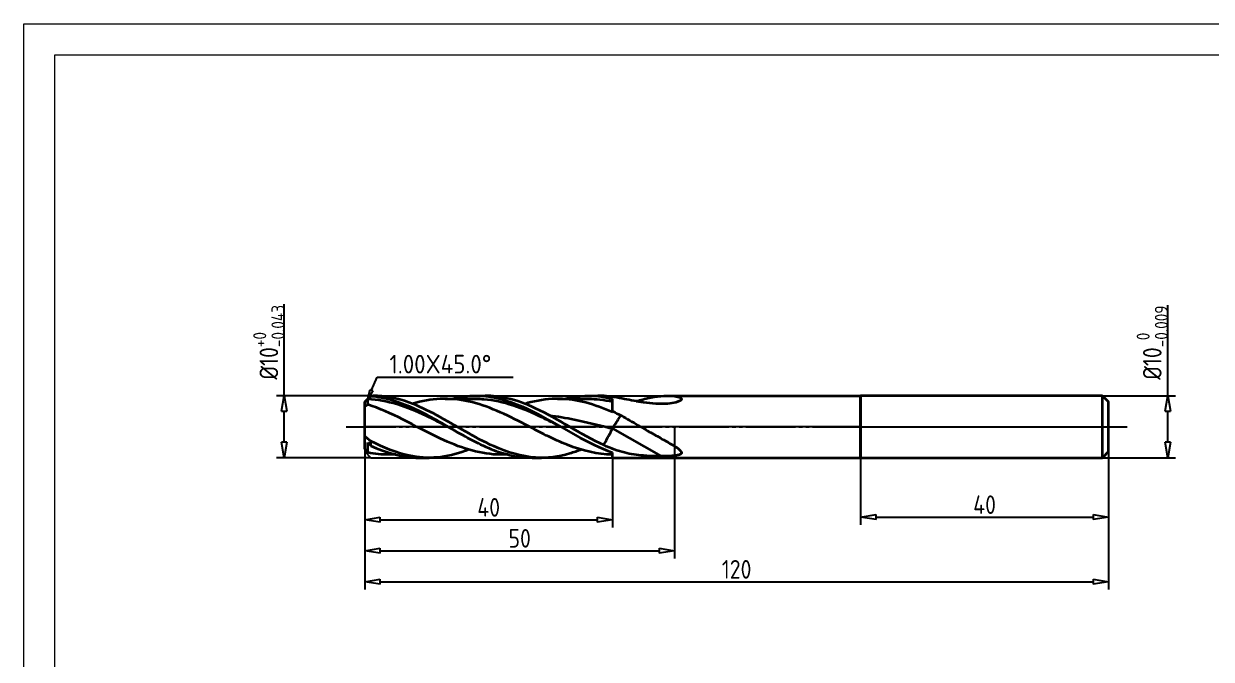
# Model space of a CAD drawing. Header units: millimetres. Extents: x 5371 to 5668, y 688 to 898.
# Drawn here: x 5375.6 to 5567.2, y 790.2 to 892.7 of the extents above; entities that cross this region are included whole.
import ezdxf
from ezdxf import colors
from ezdxf.entities.mleader import LeaderData, LeaderLine
from ezdxf.enums import TextEntityAlignment as Align
from ezdxf.math import Vec2, Vec3

# ---------------------------------------------------------------- set-up
doc = ezdxf.new("R2010")
doc.units = ezdxf.units.MM
doc.linetypes.add('JIS_09_08', pattern=[10.75, 8, -0.55, 0.55, -0.55, 0.55, -0.55])
for name, color, linetype in [('中心线', 2, 'JIS_09_08'), ('图框', 7, 'Continuous'), ('尺寸线', 3, 'Continuous'), ('标注', 3, 'Continuous')]:
    doc.layers.add(name, color=color, linetype=linetype)
doc.layers.add('轮廓', color=4, linetype='Continuous', lineweight=35)
doc.styles.add('ZQisocp', font='geniso.shx', dxfattribs={"height": 3})
doc.styles.add('工程字', font='gbenor.shx', dxfattribs={"bigfont": 'gbcbig.shx'})
doc.styles.add('样式 1', font='simsunb.ttf')
doc.dimstyles.new('ZQH', dxfattribs={"dimtxt": 3, "dimasz": 2.5, "dimexe": 1.25, "dimexo": 0, "dimgap": 0.5, "dimtad": 1, "dimdec": 3, "dimdsep": 46, "dimtxsty": '工程字', "dimblk": 'CLOSEDBLANK', "dimcen": -0.8, "dimclrd": 3, "dimclre": 3, "dimclrt": 3, "dimadec": 1, "dimazin": 2, "dimtfac": 1, "dimtdec": 3, "dimtofl": 0, "dimtmove": 0, "dimatfit": 3, "dimldrblk": 'CLOSEDBLANK', "dimfxl": 1, "dimtolj": 1, "dimtzin": 0, "dimarcsym": 0})

# ---------------------------------------------------------------- blocks, each defined once
blk = doc.blocks.new('TYFrameXD')
at = {"layer": '图框', "lineweight": 9}
for p, q in [((5, 5), (5, 205)), ((5, 205), (292, 205)), ((10, 10), (10, 200)), ((10, 200), (287, 200))]:
    blk.add_line(p, q, dxfattribs=at)
at = {"layer": '图框', "style": '样式 1', "flags": 1}
for tag, height, p in [('被加工材料', 1.2, (258.35, 62.06)), ('工件类型', 1.2, (258.35, 58.88)), ('刀具材料', 1.2, (258.35, 55.95)), ('冷却', 1.2, (258.35, 52.93)), ('涂层', 1.2, (258.35, 49.72)), ('孔公差', 1.2, (258.35, 46.73)), ('通孔', 1.2, (258.35, 43.61)), ('设计', 1.73, (215.5, 38.5)), ('刀具名称', 1.73, (264.42, 38.5)), ('设计日期', 1.73, (215.5, 30)), ('刀具编号', 1.73, (264.42, 30)), ('客户名称', 1.73, (264.42, 23.5)), ('审核', 1.73, (215.5, 21.8)), ('客户编号', 1.73, (264.42, 20)), ('审核日期', 1.73, (215.5, 14)), ('图号', 1.73, (264.42, 14, 30))]:
    blk.add_attdef(tag, text='', height=height, dxfattribs=at).set_placement(p, align=Align.MIDDLE_CENTER)
blk = doc.blocks.new('_ClosedBlank')
at = {"color": 0, "linetype": 'ByBlock', "lineweight": -2}
for p, q in [((-1, 0.167), (0, 0)), ((-1, 0.167), (-1, -0.167)), ((0, 0), (-1, -0.167))]:
    blk.add_line(p, q, dxfattribs=at)
blk = doc.blocks.new('*D7')
at = {"layer": 'Defpoints', "color": 0, "transparency": 16777216}
for p in [(5549.6, 832.67), (5549.6, 822.67), (5560.16, 822.67)]:
    blk.add_point(p, dxfattribs=at)
at = {"layer": '尺寸线', "color": 3, "lineweight": -2, "transparency": 16777216}
for p, q in [((5560.16, 832.67), (5560.16, 847.29)), ((5549.6, 832.67), (5561.41, 832.67)), ((5560.16, 825.17), (5560.16, 830.17)), ((5549.6, 822.67), (5561.41, 822.67))]:
    blk.add_line(p, q, dxfattribs=at)
at = {"layer": '尺寸线', "color": 3, "lineweight": -2, "transparency": 16777216, "xscale": 2.5, "yscale": 2.5, "zscale": 2.5}
for p, rotation in [((5560.16, 832.67), 90), ((5560.16, 822.67), 270)]:
    blk.add_blockref('_ClosedBlank', p, dxfattribs=dict(at, rotation=rotation))
at = {"layer": '尺寸线', "color": 3, "transparency": 16777216, "insert": (5557.65, 841.23), "char_height": 3, "attachment_point": 5, "rotation": 90, "style": '工程字'}
blk.add_mtext('\\A1;%%C10{\\H0.7x;\\S 0^ -0.009;}', dxfattribs=at)
blk = doc.blocks.new('*D8')
at = {"layer": 'Defpoints', "color": 0, "transparency": 16777216}
for p in [(5510.6, 822.67), (5550.6, 823.67), (5550.6, 813.1)]:
    blk.add_point(p, dxfattribs=at)
at = {"layer": '尺寸线', "color": 3, "lineweight": -2, "transparency": 16777216}
for p, q in [((5510.6, 822.67), (5510.6, 811.85)), ((5550.6, 823.67), (5550.6, 811.85)), ((5513.1, 813.1), (5548.1, 813.1))]:
    blk.add_line(p, q, dxfattribs=at)
at = {"layer": '尺寸线', "color": 3, "lineweight": -2, "transparency": 16777216, "xscale": 2.5, "yscale": 2.5, "zscale": 2.5, "rotation": 180}
blk.add_blockref('_ClosedBlank', (5510.6, 813.1), dxfattribs=at)
at = {"layer": '尺寸线', "color": 3, "lineweight": -2, "transparency": 16777216, "xscale": 2.5, "yscale": 2.5, "zscale": 2.5}
blk.add_blockref('_ClosedBlank', (5550.6, 813.1), dxfattribs=at)
at = {"layer": '尺寸线', "color": 3, "transparency": 16777216, "insert": (5530.6, 815.1), "char_height": 3, "attachment_point": 5, "style": '工程字'}
blk.add_mtext('\\A1;40', dxfattribs=at)
blk = doc.blocks.new('*D9')
at = {"layer": 'Defpoints', "color": 0, "transparency": 16777216}
for p in [(5430.6, 822.67), (5470.6, 822.67), (5470.6, 812.67)]:
    blk.add_point(p, dxfattribs=at)
at = {"layer": '标注', "color": 3, "lineweight": -2, "transparency": 16777216}
for p, q in [((5430.6, 822.67), (5430.6, 811.42)), ((5470.6, 822.67), (5470.6, 811.42)), ((5433.1, 812.67), (5468.1, 812.67))]:
    blk.add_line(p, q, dxfattribs=at)
at = {"layer": '标注', "color": 3, "lineweight": -2, "transparency": 16777216, "xscale": 2.5, "yscale": 2.5, "zscale": 2.5, "rotation": 180}
blk.add_blockref('_ClosedBlank', (5430.6, 812.67), dxfattribs=at)
at = {"layer": '标注', "color": 3, "lineweight": -2, "transparency": 16777216, "xscale": 2.5, "yscale": 2.5, "zscale": 2.5}
blk.add_blockref('_ClosedBlank', (5470.6, 812.67), dxfattribs=at)
at = {"layer": '标注', "color": 3, "transparency": 16777216, "insert": (5450.6, 814.67), "char_height": 3, "attachment_point": 5, "style": '工程字'}
blk.add_mtext('\\A1;40', dxfattribs=at)
blk = doc.blocks.new('*D10')
at = {"layer": 'Defpoints', "color": 0, "transparency": 16777216}
for p in [(5430.6, 827.67), (5480.6, 827.67), (5480.6, 807.67)]:
    blk.add_point(p, dxfattribs=at)
at = {"layer": '标注', "color": 3, "lineweight": -2, "transparency": 16777216}
for p, q in [((5430.6, 827.67), (5430.6, 806.42)), ((5480.6, 827.67), (5480.6, 806.42)), ((5433.1, 807.67), (5478.1, 807.67))]:
    blk.add_line(p, q, dxfattribs=at)
at = {"layer": '标注', "color": 3, "lineweight": -2, "transparency": 16777216, "xscale": 2.5, "yscale": 2.5, "zscale": 2.5, "rotation": 180}
blk.add_blockref('_ClosedBlank', (5430.6, 807.67), dxfattribs=at)
at = {"layer": '标注', "color": 3, "lineweight": -2, "transparency": 16777216, "xscale": 2.5, "yscale": 2.5, "zscale": 2.5}
blk.add_blockref('_ClosedBlank', (5480.6, 807.67), dxfattribs=at)
at = {"layer": '标注', "color": 3, "transparency": 16777216, "insert": (5455.6, 809.67), "char_height": 3, "attachment_point": 5, "style": '工程字'}
blk.add_mtext('\\A1;50', dxfattribs=at)
blk = doc.blocks.new('*D11')
at = {"layer": 'Defpoints', "color": 0, "transparency": 16777216}
for p in [(5430.6, 827.67), (5550.6, 827.67), (5550.6, 802.67)]:
    blk.add_point(p, dxfattribs=at)
at = {"layer": '标注', "color": 3, "lineweight": -2, "transparency": 16777216}
for p, q in [((5430.6, 827.67), (5430.6, 801.42)), ((5550.6, 827.67), (5550.6, 801.42)), ((5433.1, 802.67), (5548.1, 802.67))]:
    blk.add_line(p, q, dxfattribs=at)
at = {"layer": '标注', "color": 3, "lineweight": -2, "transparency": 16777216, "xscale": 2.5, "yscale": 2.5, "zscale": 2.5, "rotation": 180}
blk.add_blockref('_ClosedBlank', (5430.6, 802.67), dxfattribs=at)
at = {"layer": '标注', "color": 3, "lineweight": -2, "transparency": 16777216, "xscale": 2.5, "yscale": 2.5, "zscale": 2.5}
blk.add_blockref('_ClosedBlank', (5550.6, 802.67), dxfattribs=at)
at = {"layer": '标注', "color": 3, "transparency": 16777216, "insert": (5490.6, 804.67), "char_height": 3, "attachment_point": 5, "style": '工程字'}
blk.add_mtext('\\A1;120', dxfattribs=at)
blk = doc.blocks.new('*D12')
at = {"layer": 'Defpoints', "color": 0, "transparency": 16777216}
for p in [(5431.6, 832.67), (5417.6, 822.67), (5431.6, 822.67)]:
    blk.add_point(p, dxfattribs=at)
at = {"layer": '标注', "color": 3, "lineweight": -2, "transparency": 16777216}
for p, q in [((5417.6, 832.67), (5417.6, 847.42)), ((5431.6, 832.67), (5416.35, 832.67)), ((5417.6, 825.17), (5417.6, 830.17)), ((5431.6, 822.67), (5416.35, 822.67))]:
    blk.add_line(p, q, dxfattribs=at)
at = {"layer": '标注', "color": 3, "lineweight": -2, "transparency": 16777216, "xscale": 2.5, "yscale": 2.5, "zscale": 2.5}
for p, rotation in [((5417.6, 832.67), 90), ((5417.6, 822.67), 270)]:
    blk.add_blockref('_ClosedBlank', p, dxfattribs=dict(at, rotation=rotation))
at = {"layer": '标注', "color": 3, "transparency": 16777216, "insert": (5415.14, 841.29), "char_height": 3, "attachment_point": 5, "rotation": 90, "style": '工程字'}
blk.add_mtext('\\A1;%%C10{\\H0.7x;\\S+0^ -0.043;}', dxfattribs=at)

msp = doc.modelspace()

# ---------------------------------------------------------------- linework, layer by layer
at = {"color": 2}
msp.add_lwpolyline([(5430.5984, 827.6676), (5430.5984, 831.6676), (5431.5984, 832.6676), (5510.5984, 832.6676), (5510.5984, 827.6676)], close=True, dxfattribs=at)
at = {"color": 2, "extrusion": (0, -1.22465e-16, -1)}
msp.add_lwpolyline([(-5430.5984, 827.6676), (-5430.5984, 823.6676), (-5431.5984, 822.6676), (-5510.5984, 822.6676), (-5510.5984, 827.6676)], close=True, dxfattribs=at)
at = {"layer": '中心线'}
for p, q in [((5427.5984, 827.6676), (5553.5984, 827.6676)), ((5508.5397, 827.6676), (5552.3406, 827.6676))]:
    msp.add_line(p, q, dxfattribs=at)
at = {"layer": '轮廓', "lineweight": 35}
for p, q in [((5430.5984, 831.6676), (5431.5984, 832.6676)), ((5430.5984, 830.9733), (5430.5984, 831.6676)), ((5431.5984, 832.6225), (5431.5984, 832.6676)), ((5431.5984, 832.6676), (5431.9076, 832.6676)), ((5443.5763, 832.1676), (5448.5728, 832.1676)), ((5448.5728, 832.6676), (5450.0456, 832.6676)), ((5461.7143, 832.1676), (5466.7108, 832.1676)), ((5466.7108, 832.6676), (5468.1836, 832.6676)), ((5470.5984, 830.1855), (5470.5984, 832.1722)), ((5479.5274, 832.6676), (5510.5984, 832.6676)), ((5510.5984, 822.6676), (5510.5984, 832.6676)), ((5430.5984, 824.0643), (5430.5984, 826.1563)), ((5470.5984, 827.3742), (5478.423, 822.8992)), ((5431.5984, 824.6101), (5431.5984, 825.3237)), ((5435.5978, 823.1676), (5434.5072, 823.1676)), ((5439.5038, 822.6676), (5440.9766, 822.6676)), ((5453.7358, 823.1676), (5452.6453, 823.1676)), ((5457.6418, 822.6676), (5459.1146, 822.6676)), ((5470.5984, 822.6676), (5470.5984, 823.5361)), ((5470.6342, 822.6676), (5510.5984, 822.6676))]:
    msp.add_line(p, q, dxfattribs=at)
at = {"layer": '轮廓'}
for p, q in [((5510.5984, 832.6676), (5510.5984, 822.6676)), ((5549.5984, 832.6676), (5510.5984, 832.6676)), ((5549.5984, 832.6676), (5550.5984, 831.6676)), ((5549.5984, 822.6676), (5549.5984, 832.6676)), ((5550.5984, 823.6676), (5550.5984, 831.6676)), ((5510.5984, 822.6676), (5549.5984, 822.6676)), ((5550.5984, 823.6676), (5549.5984, 822.6676))]:
    msp.add_line(p, q, dxfattribs=at)
at = {"layer": '轮廓', "lineweight": 35}
for points, knots in [([(5431.0984, 832.1544), (5431.2661, 832.3149), (5431.4326, 832.4711), (5431.5982, 832.6223), (5431.5983, 832.6224), (5431.5984, 832.6225)], [0, 0, 0, 0, 0.75813927, 0.75813927, 0.758616309, 0.758616309, 0.758616309, 0.758616309]), ([(5431.0984, 831.2402), (5431.0984, 831.4426), (5431.0984, 831.6155), (5431.0984, 831.9784), (5431.0984, 832.1135), (5431.0984, 832.1544)], [0.59838546, 0.59838546, 0.59838546, 0.59838546, 1.60085636, 1.60085636, 3.20171272, 3.20171272, 3.20171272, 3.20171272]), ([(5431.0984, 832.1544), (5432.659, 832.0923), (5434.2197, 831.8066), (5435.7803, 831.3372), (5437.341, 830.8678), (5438.9017, 830.2161), (5440.4623, 829.4734), (5441.6543, 828.906), (5442.8463, 828.2868), (5444.0383, 827.6675)], [0.05773497, 0.05773497, 0.05773497, 0.05773497, 0.59836227, 0.59836227, 0.59836227, 1.13898958, 1.13898958, 1.13898958, 1.55191073, 1.55191073, 1.55191073, 1.55191073]), ([(5431.5984, 832.6225), (5433.8746, 832.4465), (5436.0668, 831.7639), (5440.6194, 829.6836), (5442.8117, 828.3676), (5447.3643, 825.7584), (5449.5566, 824.5677), (5453.7958, 823.0464), (5455.6961, 822.6676), (5457.6418, 822.6676)], [0.00027715, 0.00027715, 0.00027715, 0.00027715, 7.88539419, 7.88539419, 15.77078838, 15.77078838, 23.65618257, 23.65618257, 30.45567271, 30.45567271, 30.45567271, 30.45567271]), ([(5465.5191, 823.9736), (5464.9109, 823.737), (5464.3011, 823.527), (5461.8314, 822.8088), (5460.0229, 822.5806), (5455.8919, 822.8407), (5453.6996, 823.4935), (5449.8945, 825.198), (5448.3918, 826.0183), (5445.3342, 827.7621), (5443.8316, 828.655), (5440.774, 830.3006), (5439.2713, 831.0243), (5435.7764, 832.2832), (5433.8679, 832.6676), (5431.9076, 832.6676)], [4.29467952, 4.29467952, 4.29467952, 4.29467952, 6.42492002, 6.42492002, 12.84984004, 12.84984004, 20.73523443, 20.73523443, 26.03119597, 26.03119597, 31.3271575, 31.3271575, 36.62311903, 36.62311903, 43.43373438, 43.43373438, 43.43373438, 43.43373438]), ([(5470.5984, 823.1686), (5468.1358, 823.1959), (5465.7787, 823.7676), (5461.0068, 825.6503), (5458.7851, 826.837), (5454.9469, 828.8248), (5453.4443, 829.5855), (5450.3867, 830.8897), (5448.884, 831.4102), (5445.8264, 832.0816), (5444.3238, 832.2208), (5441.2838, 832.0785), (5439.8061, 831.8047), (5438.3121, 831.3614)], [-45.3925949, -45.3925949, -45.3925949, -45.3925949, -37.06707576, -37.06707576, -29.25963156, -29.25963156, -24.09097911, -24.09097911, -18.92232665, -18.92232665, -13.75367419, -13.75367419, -8.64471386, -8.64471386, -8.64471386, -8.64471386]), ([(5444.6668, 832.1676), (5444.8069, 832.2028), (5444.9473, 832.2364), (5447.3643, 832.7829), (5449.5566, 832.8006), (5454.1092, 831.8343), (5456.3015, 830.8883), (5460.6012, 828.6171), (5462.5648, 827.4162), (5466.6114, 825.1699), (5468.5751, 824.1941), (5470.5984, 823.5361)], [15.283367, 15.283367, 15.283367, 15.283367, 15.77078838, 15.77078838, 23.65618257, 23.65618257, 31.54157676, 31.54157676, 38.55047094, 38.55047094, 45.55936511, 45.55936511, 45.55936511, 45.55936511]), ([(5448.5728, 832.167), (5448.9906, 832.1672), (5449.4084, 832.1518), (5449.8263, 832.1205), (5451.3869, 832.0036), (5452.9476, 831.6647), (5454.5082, 831.1514), (5456.0689, 830.6381), (5457.6296, 829.9518), (5459.1902, 829.1886), (5460.1856, 828.7019), (5461.181, 828.1847), (5462.1763, 827.6675)], [2.07550948, 2.07550948, 2.07550948, 2.07550948, 2.22024418, 2.22024418, 2.22024418, 2.76087149, 2.76087149, 2.76087149, 3.30149879, 3.30149879, 3.30149879, 3.64630581, 3.64630581, 3.64630581, 3.64630581]), ([(5469.204, 824.6758), (5467.3493, 825.5338), (5465.5409, 826.5754), (5461.8314, 828.717), (5460.0229, 829.7615), (5456.6394, 831.3366), (5455.1368, 831.8975), (5452.4053, 832.5281), (5451.2261, 832.6674), (5450.0456, 832.6674)], [0, 0, 0, 0, 6.42492002, 6.42492002, 12.84984004, 12.84984004, 18.14580157, 18.14580157, 22.31191224, 22.31191224, 22.31191224, 22.31191224]), ([(5470.5984, 830.0003), (5469.1552, 830.6415), (5467.7341, 831.1756), (5464.8479, 831.9318), (5463.4268, 832.1421), (5460.4548, 832.1901), (5458.9522, 832.0041), (5457.0972, 831.5459), (5456.7729, 831.4573), (5456.45, 831.3615)], [-45.40658704, -45.40658704, -45.40658704, -45.40658704, -40.52756137, -40.52756137, -35.64853571, -35.64853571, -30.47988325, -30.47988325, -29.3772336, -29.3772336, -29.3772336, -29.3772336]), ([(5462.8048, 832.1676), (5463.3961, 832.3164), (5463.9895, 832.4343), (5466.6114, 832.8016), (5468.5751, 832.6791), (5470.5984, 832.1722)], [36.47673977, 36.47673977, 36.47673977, 36.47673977, 38.55047094, 38.55047094, 45.55936511, 45.55936511, 45.55936511, 45.55936511]), ([(5466.7108, 832.1667), (5467.3253, 832.1669), (5467.9397, 832.1335), (5468.5542, 832.066), (5469.2356, 831.9912), (5469.917, 831.8754), (5470.5984, 831.7217)], [4.169904549, 4.169904549, 4.169904549, 4.169904549, 4.382753402, 4.382753402, 4.382753402, 4.618797445, 4.618797445, 4.618797445, 4.618797445]), ([(5479.5274, 832.6676), (5479.9469, 832.6676), (5480.3222, 832.6443), (5480.919, 832.5639), (5481.2867, 832.4905), (5481.5889, 832.3179), (5481.6557, 832.2614), (5481.7025, 832.1506), (5481.7031, 832.1027), (5481.6599, 832.0067), (5481.6215, 831.9619), (5481.502, 831.8651), (5481.4151, 831.8159), (5481.1579, 831.699), (5480.963, 831.6381), (5480.4084, 831.4999), (5479.952, 831.4296), (5478.8268, 831.3453), (5478.1968, 831.3453), (5476.9204, 831.4096), (5476.2521, 831.4809), (5474.5379, 831.7276), (5473.5344, 831.9366), (5471.3724, 832.3657), (5470.3187, 832.5572), (5469.204, 832.6329)], [8.75880523, 8.75880523, 8.75880523, 8.75880523, 10.39097931, 10.39097931, 11.84317286, 11.84317286, 12.37898744, 12.37898744, 12.74187289, 12.74187289, 13.0718962, 13.0718962, 13.4853756, 13.4853756, 14.18565641, 14.18565641, 15.50674222, 15.50674222, 17.02035374, 17.02035374, 18.68388769, 18.68388769, 21.37298516, 21.37298516, 24.50272747, 24.50272747, 24.50272747, 24.50272747]), ([(5474.4018, 831.7712), (5474.4884, 831.8002), (5474.5752, 831.8286), (5475.3636, 832.0799), (5476.0692, 832.2596), (5477.47, 832.5247), (5478.1813, 832.6132), (5479.0928, 832.6616), (5479.3157, 832.6676), (5479.5274, 832.6676)], [2.80876772, 2.80876772, 2.80876772, 2.80876772, 3.10903911, 3.10903911, 5.52545435, 5.52545435, 7.93491514, 7.93491514, 8.75880523, 8.75880523, 8.75880523, 8.75880523]), ([(5430.5984, 826.1563), (5430.5984, 826.2632), (5430.5984, 826.3931), (5430.5984, 826.8189), (5430.5984, 827.1576), (5430.5984, 827.9704), (5430.5984, 828.4619), (5430.5984, 829.4293), (5430.5984, 829.9086), (5430.5984, 830.5738), (5430.5984, 830.7793), (5430.5984, 830.9733)], [0.3822885, 0.3822885, 0.3822885, 0.3822885, 1.05846645, 1.05846645, 2.32237841, 2.32237841, 3.82660553, 3.82660553, 5.23598484, 5.23598484, 5.89611708, 5.89611708, 5.89611708, 5.89611708]), ([(5452.6453, 823.1676), (5452.4029, 823.1676), (5452.1597, 823.1729), (5450.3867, 823.2504), (5448.884, 823.5257), (5445.8264, 824.437), (5444.3238, 825.0569), (5440.7609, 826.737), (5438.7874, 827.8226), (5434.8484, 829.7984), (5432.9965, 830.6405), (5431.0984, 831.2402)], [-24.91651595, -24.91651595, -24.91651595, -24.91651595, -24.09097911, -24.09097911, -18.92232665, -18.92232665, -13.75367419, -13.75367419, -6.8768371, -6.8768371, -0.43658793, -0.43658793, -0.43658793, -0.43658793]), ([(5460.3608, 829.5202), (5461.7124, 829.3518), (5463.0639, 829.1162), (5464.4154, 828.8358), (5466.2941, 828.4461), (5468.1728, 827.9723), (5470.0515, 827.5087), (5470.2338, 827.4637), (5470.4161, 827.4189), (5470.5984, 827.3742)], [3.66761124, 3.66761124, 3.66761124, 3.66761124, 4.13578711, 4.13578711, 4.13578711, 4.78659498, 4.78659498, 4.78659498, 4.84973723, 4.84973723, 4.84973723, 4.84973723]), ([(5470.5984, 827.3742), (5470.8121, 827.7408), (5471.2393, 828.4471), (5471.7536, 829.2173), (5471.9446, 829.4363), (5471.9922, 829.4602), (5471.9927, 829.4604)], [0, 0, 0, 0, 0.44879895, 0.8975979, 1.34639685, 1.35136954, 1.35136954, 1.35136954, 1.35136954]), ([(5471.9927, 829.4604), (5472.8902, 828.9767), (5473.7601, 828.4637), (5475.3636, 827.5288), (5476.0692, 827.1203), (5477.47, 826.3249), (5478.1813, 825.9291), (5479.5529, 825.1565), (5480.1628, 824.8064), (5480.919, 824.319), (5481.2867, 824.0703), (5481.5889, 823.7473), (5481.6557, 823.6558), (5481.7025, 823.5064), (5481.7031, 823.4487), (5481.6599, 823.3449), (5481.6215, 823.3014), (5481.502, 823.2143), (5481.4151, 823.1752), (5481.1579, 823.0881), (5480.963, 823.0497), (5480.4084, 822.9674), (5479.952, 822.9338), (5479.0987, 822.904), (5478.761, 822.8992), (5478.423, 822.8992)], [0, 0, 0, 0, 3.10903911, 3.10903911, 5.52545435, 5.52545435, 7.93491514, 7.93491514, 10.39097931, 10.39097931, 11.84317286, 11.84317286, 12.37898744, 12.37898744, 12.74187289, 12.74187289, 13.0718962, 13.0718962, 13.4853756, 13.4853756, 14.18565641, 14.18565641, 15.50674222, 15.50674222, 16.33536405, 16.33536405, 16.33536405, 16.33536405]), ([(5431.5984, 825.3237), (5431.4007, 825.4722), (5431.1948, 825.6377), (5430.8557, 825.9265), (5430.727, 826.0396), (5430.5984, 826.1563)], [2.91900863, 2.91900863, 2.91900863, 2.91900863, 3.66113233, 3.66113233, 4.0990723, 4.0990723, 4.0990723, 4.0990723]), ([(5469.204, 824.6758), (5469.2511, 824.8143), (5469.3936, 825.1408), (5469.7004, 825.7507), (5470.064, 826.4374), (5470.3847, 827.0075), (5470.5984, 827.3742)], [4.93181564, 4.93181564, 4.93181564, 4.93181564, 5.38558741, 5.60998688, 5.83438636, 6.28318531, 6.28318531, 6.28318531, 6.28318531]), ([(5431.0984, 823.5117), (5431.0984, 823.6587), (5431.0984, 823.8504), (5431.0984, 824.3746), (5431.0984, 824.7269), (5431.0984, 825.1259)], [0.29830982, 0.29830982, 0.29830982, 0.29830982, 1.45024004, 1.45024004, 2.90048008, 2.90048008, 2.90048008, 2.90048008]), ([(5431.0984, 825.1259), (5431.2661, 824.9592), (5431.4326, 824.7871), (5431.5982, 824.6103), (5431.5983, 824.6102), (5431.5984, 824.6101)], [0, 0, 0, 0, 0.75813927, 0.75813927, 0.758616309, 0.758616309, 0.758616309, 0.758616309]), ([(5447.3811, 823.9736), (5447.2088, 823.9066), (5447.0362, 823.8416), (5445.3342, 823.224), (5443.8316, 822.8607), (5440.774, 822.5914), (5439.2713, 822.6902), (5435.6732, 823.448), (5433.6676, 824.2684), (5431.5984, 825.3237)], [25.43139891, 25.43139891, 25.43139891, 25.43139891, 26.03119597, 26.03119597, 31.3271575, 31.3271575, 36.62311903, 36.62311903, 43.79128102, 43.79128102, 43.79128102, 43.79128102]), ([(5431.5984, 824.6101), (5433.8746, 823.5702), (5436.0668, 822.888), (5438.7322, 822.6824), (5439.1188, 822.6676), (5439.5039, 822.6676)], [0.00027715, 0.00027715, 0.00027715, 0.00027715, 7.88539419, 7.88539419, 9.23331623, 9.23331623, 9.23331623, 9.23331623]), ([(5478.423, 822.8992), (5478.1435, 822.8992), (5477.8639, 822.9026), (5476.9204, 822.9243), (5476.2521, 822.9572), (5474.5379, 823.1014), (5473.5344, 823.2466), (5471.3724, 823.7713), (5470.3187, 824.1602), (5469.204, 824.6758)], [16.33536405, 16.33536405, 16.33536405, 16.33536405, 17.02035374, 17.02035374, 18.68388769, 18.68388769, 21.37298516, 21.37298516, 24.50272747, 24.50272747, 24.50272747, 24.50272747])]:
    msp.add_open_spline(points, degree=3, knots=knots, dxfattribs=at)
for points in [[(5469.204, 832.6329), (5468.8625, 832.6561), (5468.5226, 832.6676), (5468.1836, 832.6676)], [(5430.5984, 830.9733), (5430.7692, 831.0806), (5430.936, 831.1699), (5431.0984, 831.2402)], [(5470.5984, 830.1855), (5470.5984, 830.1393), (5470.5984, 830.077), (5470.5984, 830.0003)], [(5470.5984, 830.1855), (5471.0618, 829.9543), (5471.5261, 829.7119), (5471.9927, 829.4604)], [(5430.5984, 824.0643), (5430.7692, 823.8842), (5430.936, 823.6986), (5431.0984, 823.5117)], [(5434.5072, 823.1676), (5433.3732, 823.1676), (5432.2442, 823.2833), (5431.0984, 823.5117)], [(5470.5984, 822.6676), (5470.6103, 822.6676), (5470.6223, 822.6676), (5470.6342, 822.6676)]]:
    msp.add_open_spline(points, degree=3, dxfattribs=at)

# ---------------------------------------------------------------- block references
at = {"color": 0}
msp.add_blockref('TYFrameXD', (5370.5984, 687.6676), dxfattribs=at)

# ---------------------------------------------------------------- dimensions: what is measured, and where the dimension line sits
at = {"layer": '尺寸线'}
dim = msp.add_linear_dim(base=(5560.1573, 822.6676), p1=(5549.5984, 832.6676), p2=(5549.5984, 822.6676), angle=90, text='%%C<>{\\H0.7x;\\S 0^ -0.009;}', dimstyle='ZQH', dxfattribs=at)
dim.commit()
dim.dimension.update_dxf_attribs({"geometry": '*D7', "text_midpoint": (5560.1573, 841.2302), "dimtype": 128})
dim = msp.add_linear_dim(base=(5550.5984, 813.0975), p1=(5510.5984, 822.6676), p2=(5550.5984, 823.6676), dimstyle='ZQH', dxfattribs=at)
dim.commit()
dim.dimension.update_dxf_attribs({"geometry": '*D8', "text_midpoint": (5530.5984, 813.0975), "dimtype": 128})
at = {"layer": '标注'}
dim = msp.add_linear_dim(base=(5417.5984, 822.6676), p1=(5431.5984, 832.6676), p2=(5431.5984, 822.6676), angle=89.999998, text='%%C<>{\\H0.7x;\\S+0^ -0.043;}', dimstyle='ZQH', dxfattribs=at)
dim.commit()
dim.dimension.update_dxf_attribs({"geometry": '*D12', "text_midpoint": (5417.5984, 841.2913), "dimtype": 128})
for base, p2, picture, middle in [((5480.5984, 807.6676), (5480.5984, 827.6676), '*D10', (5455.5984, 809.6676)), ((5550.5984, 802.6676), (5550.5984, 827.6676), '*D11', (5490.5984, 804.6676))]:
    dim = msp.add_linear_dim(base=base, p1=(5430.5984, 827.6676), p2=p2, dimstyle='ZQH', dxfattribs=at)
    dim.commit()
    dim.dimension.update_dxf_attribs({"geometry": picture, "text_midpoint": middle})
at = {"layer": '标注', "color": 3}
dim = msp.add_linear_dim(base=(5470.5984, 812.6676), p1=(5430.5984, 822.6676), p2=(5470.5984, 822.6676), dimstyle='ZQH', dxfattribs=at)
dim.commit()
dim.dimension.update_dxf_attribs({"geometry": '*D9', "text_midpoint": (5450.5984, 814.6676)})

# ---------------------------------------------------------------- leaders
at = {"layer": '标注'}
ml = msp.add_multileader_mtext('Standard', dxfattribs=at)
ml.set_content('1.00X45.0°', color=3, style='ZQisocp')
ml.set_leader_properties(color=3)
ml.set_arrow_properties(name='CLOSEDBLANK')
ml.build(insert=Vec2(0, 0))
ml.multileader.update_dxf_attribs({"has_dogleg": 0, "text_left_attachment_type": 6, "text_right_attachment_type": 6, "dogleg_length": 0, "arrow_head_size": 1.5})
ctx = ml.context
ctx.base_point, ctx.char_height, ctx.arrow_head_size, ctx.plane_origin = Vec3(5432.5984, 835.6676), 3, 1.5, Vec3(5430.5984, 827.6676)
ctx.left_attachment, ctx.right_attachment = 6, 6
notes = []
notes.append((ctx, [(0, (1, 1, 0), (5432.5984, 835.6676), (1, 0), 0, [(0, [(5431.0984, 832.1676)], 0, [])])]))
ctx.mtext.insert, ctx.mtext.line_spacing_factor, ctx.mtext.line_spacing_style, ctx.mtext.flow_direction = Vec3(5434.5984, 839.2676), 0.8, 2, 5
for ctx, leaders in notes:
    for number, flags, end, landing, length, lines in leaders:
        leader = LeaderData()
        leader.index, (leader.has_last_leader_line, leader.has_dogleg_vector, leader.attachment_direction) = number, flags
        leader.last_leader_point, leader.dogleg_vector, leader.dogleg_length = Vec3(end), Vec3(landing), length
        for number, points, colour, breaks in lines:
            line = LeaderLine()
            line.index, line.vertices, line.color, line.breaks = number, Vec3.list(points), colors.encode_raw_color(colour), breaks
            leader.lines.append(line)
        ctx.leaders.append(leader)

doc.saveas('drawing.dxf')
